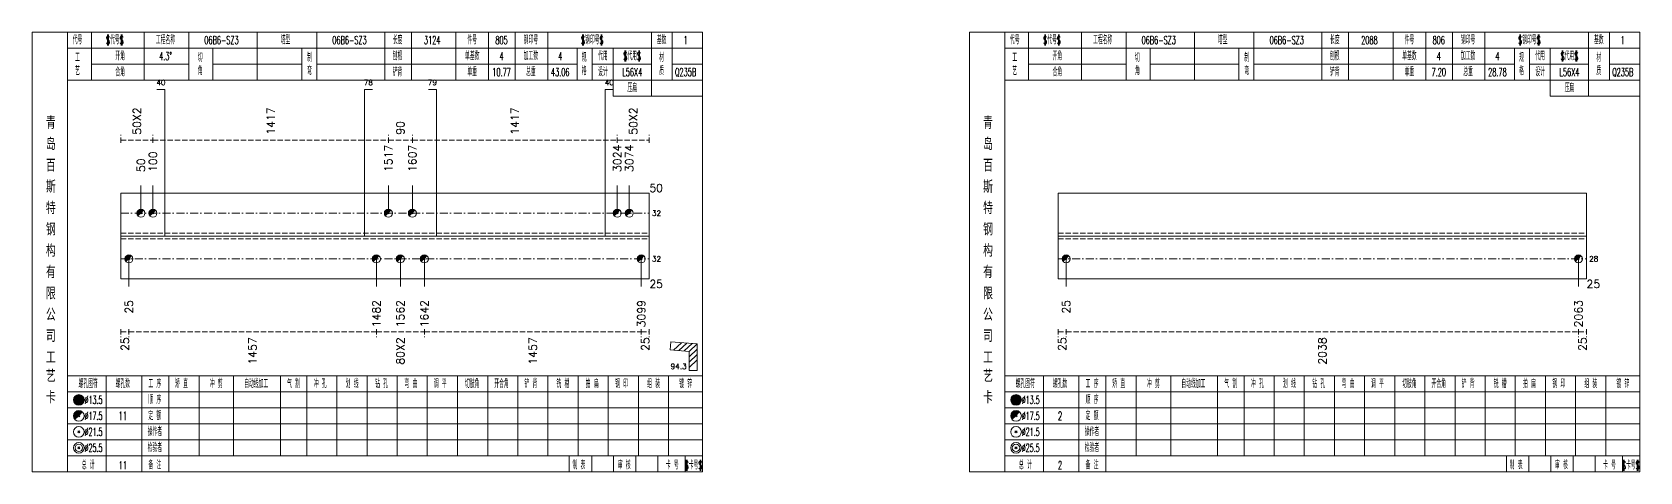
# Model space of a CAD drawing. Extents: x -533 to 8774, y 0 to 7979.
# Drawn here: x 2811 to 3414, y 2285 to 2450 of the extents above; entities that cross this region are included whole.
import ezdxf
from ezdxf.enums import TextEntityAlignment as Align

# ---------------------------------------------------------------- set-up
doc = ezdxf.new("R2010")
doc.units = 0
doc.header["$MEASUREMENT"] = 0
doc.linetypes.add('一点画线', pattern=[5.2, 3, -1, 0.2, -1])
doc.linetypes.add('虚线', pattern=[2.75, 2, -0.75])
doc.layers.get('0').update_dxf_attribs({"linetype": 'CONTINUOUS', "lineweight": 25})
for name, color, linetype, lineweight in [('1', 7, 'CONTINUOUS', 25), ('2', 7, 'CONTINUOUS', 25), ('4', 7, 'CONTINUOUS', 25), ('5', 7, 'CONTINUOUS', 25)]:
    doc.layers.add(name, color=color, linetype=linetype, lineweight=lineweight)
doc.styles.get("Standard").update_dxf_attribs({"font": 'simplex.shx', "width": 0.7, "height": 3, "bigfont": 'gbhzfs.shx'})

# ---------------------------------------------------------------- blocks, each defined once
blk = doc.blocks.new('孔17.5')
at = {"layer": '5', "color": 7, "linetype": 'Continuous', "lineweight": 0}
for p, q in [((-0.2, -0.2), (0.2, 0.2)), ((-0.2, 0.2), (0.2, -0.2))]:
    blk.add_line(p, q, dxfattribs=at)
at = {"layer": '5', "color": 7, "linetype": 'Continuous', "lineweight": 13}
blk.add_circle((0, 0), 1, dxfattribs=at)
for radius in [0.9, 0.8, 0.7, 0.6, 0.5, 0.4, 0.3, 0.2, 0.1]:
    blk.add_arc((0, 0), radius, 45, 225, dxfattribs=at)

msp = doc.modelspace()

# ---------------------------------------------------------------- linework, layer by layer
at = {"color": 8, "linetype": '虚线', "lineweight": 9}
for p, q in [((2844.5, 2408.86), (2844.5, 2411.86)), ((2856.5, 2408.86), (2856.5, 2411.86)), ((2856.5, 2408.86), (2856.5, 2411.86)), ((2944.75, 2408.86), (2944.75, 2411.86)), ((2944.75, 2408.86), (2944.75, 2411.86)), ((2953.75, 2408.86), (2953.75, 2411.86)), ((2953.75, 2408.86), (2953.75, 2411.86)), ((3030.6, 2408.86), (3030.6, 2411.86)), ((3030.6, 2408.86), (3030.6, 2411.86)), ((3042.6, 2408.86), (3042.6, 2411.86)), ((2844.5, 2409.86), (2856.5, 2409.86)), ((2856.5, 2409.86), (2944.75, 2409.86)), ((2944.75, 2409.86), (2953.75, 2409.86)), ((2953.75, 2409.86), (3030.6, 2409.86)), ((3030.6, 2409.86), (3042.6, 2409.86)), ((2844.5, 2338.86), (2844.5, 2335.86)), ((2844.5, 2337.86), (2847.5, 2337.86)), ((2847.5, 2338.86), (2847.5, 2335.86)), ((2847.5, 2338.86), (2847.5, 2335.86)), ((2847.5, 2337.86), (2940.25, 2337.86)), ((2940.25, 2338.86), (2940.25, 2335.86)), ((2940.25, 2338.86), (2940.25, 2335.86)), ((2940.25, 2337.86), (2958.25, 2337.86)), ((2958.25, 2338.86), (2958.25, 2335.86)), ((2958.25, 2338.86), (2958.25, 2335.86)), ((2958.25, 2337.86), (3039.6, 2337.86)), ((3039.6, 2338.86), (3039.6, 2335.86)), ((3039.6, 2338.86), (3039.6, 2335.86)), ((3039.6, 2337.86), (3042.6, 2337.86)), ((3042.6, 2338.86), (3042.6, 2335.86)), ((3195.9, 2338.86), (3195.9, 2335.86)), ((3195.9, 2337.86), (3198.9, 2337.86)), ((3198.9, 2338.86), (3198.9, 2335.86)), ((3198.9, 2338.86), (3198.9, 2335.86)), ((3198.9, 2337.86), (3391, 2337.86)), ((3391, 2338.86), (3391, 2335.86)), ((3391, 2338.86), (3391, 2335.86)), ((3391, 2337.86), (3394, 2337.86)), ((3394, 2338.86), (3394, 2335.86))]:
    msp.add_line(p, q, dxfattribs=at)
at = {"color": 7, "linetype": 'Continuous', "lineweight": 18}
for p, q in [((2844.5, 2389.93), (2844.5, 2357.79)), ((2844.5, 2389.93), (3042.6, 2389.93)), ((3042.6, 2389.93), (3042.6, 2357.79)), ((3195.9, 2389.93), (3195.9, 2357.79)), ((3195.9, 2389.93), (3394, 2389.93)), ((3394, 2389.93), (3394, 2357.79)), ((2844.5, 2373.86), (3042.6, 2373.86)), ((3195.9, 2373.86), (3394, 2373.86))]:
    msp.add_line(p, q, dxfattribs=at)
at = {"color": 7, "linetype": 'Continuous', "lineweight": 13}
for p, q in [((2852, 2382.43), (2852, 2392.86)), ((2856.5, 2382.43), (2856.5, 2392.86)), ((2944.75, 2382.43), (2944.75, 2392.86)), ((2953.75, 2382.43), (2953.75, 2392.86)), ((3030.6, 2382.43), (3030.6, 2392.86)), ((3035.1, 2382.43), (3035.1, 2392.86)), ((2847.5, 2365.29), (2847.5, 2354.86)), ((2940.25, 2365.29), (2940.25, 2354.86)), ((2949.25, 2365.29), (2949.25, 2354.86)), ((2958.25, 2365.29), (2958.25, 2354.86)), ((3039.6, 2365.29), (3039.6, 2354.86)), ((3198.9, 2365.29), (3198.9, 2354.86)), ((3391, 2365.29), (3391, 2354.86))]:
    msp.add_line(p, q, dxfattribs=at)
at = {"color": 3, "linetype": '一点画线', "lineweight": 13}
for p, q in [((2844.5, 2382.43), (3042.6, 2382.43)), ((2844.5, 2365.29), (3042.6, 2365.29)), ((3195.9, 2365.29), (3394, 2365.29))]:
    msp.add_line(p, q, dxfattribs=at)
at = {"color": 1, "linetype": '虚线', "lineweight": 18}
for p, q in [((2844.5, 2374.93), (3042.6, 2374.93)), ((2844.5, 2372.79), (3042.6, 2372.79)), ((3195.9, 2374.93), (3394, 2374.93)), ((3195.9, 2372.79), (3394, 2372.79))]:
    msp.add_line(p, q, dxfattribs=at)
at = {"layer": '1', "color": 7, "linetype": 'Continuous', "lineweight": 18}
for p, q in [((2844.5, 2357.79), (3042.6, 2357.79)), ((3195.9, 2357.79), (3394, 2357.79))]:
    msp.add_line(p, q, dxfattribs=at)
at = {"layer": '2', "color": 7, "linetype": 'Continuous', "lineweight": 13}
for p, q in [((2861, 2428.86), (2858, 2428.86)), ((2861, 2373.86), (2861, 2428.86)), ((2935.75, 2373.86), (2935.75, 2428.86)), ((2935.75, 2428.86), (2938.75, 2428.86)), ((2962.75, 2428.86), (2959.75, 2428.86)), ((2962.75, 2373.86), (2962.75, 2428.86)), ((3026.1, 2373.86), (3026.1, 2428.86)), ((3026.1, 2428.86), (3029.1, 2428.86)), ((3050.63, 2334.11), (3050.4, 2331.12)), ((3060.6, 2333.36), (3050.63, 2334.11)), ((3051.62, 2331.03), (3054.62, 2333.81)), ((3053.61, 2330.88), (3056.61, 2333.66)), ((3055.61, 2330.73), (3058.61, 2333.51)), ((3057.6, 2330.58), (3060.6, 2333.36)), ((3060.6, 2323.36), (3060.6, 2333.36)), ((3050.4, 2331.12), (3057.6, 2330.58)), ((3057.6, 2328.58), (3060.6, 2331.36)), ((3057.6, 2330.58), (3057.6, 2323.36)), ((3057.6, 2326.58), (3060.6, 2329.36)), ((3057.6, 2324.58), (3060.6, 2327.36)), ((3057.6, 2323.36), (3060.6, 2323.36))]:
    msp.add_line(p, q, dxfattribs=at)
at = {"layer": '4', "color": 1, "linetype": 'Continuous', "lineweight": 18}
for p, q in [((2824.5, 2285.36), (2824.5, 2450.36)), ((2833.4, 2432.36), (2833.4, 2450.36)), ((2853.2, 2432.36), (2853.2, 2450.36)), ((2870, 2432.36), (2870, 2450.36)), ((2895.6, 2432.36), (2895.6, 2450.36)), ((2917.9, 2432.36), (2917.9, 2450.36)), ((2943.4, 2432.36), (2943.4, 2450.36)), ((2953.4, 2432.36), (2953.4, 2450.36)), ((2970.1, 2432.36), (2970.1, 2450.36)), ((2982.3, 2432.36), (2982.3, 2450.36)), ((2992.3, 2432.36), (2992.3, 2450.36)), ((3004.5, 2432.36), (3004.5, 2450.36)), ((3043.4, 2426.36), (3043.4, 2450.36)), ((3051.2, 2432.36), (3051.2, 2450.36)), ((3175.9, 2285.36), (3175.9, 2450.36)), ((3184.8, 2432.36), (3184.8, 2450.36)), ((3204.6, 2432.36), (3204.6, 2450.36)), ((3221.4, 2432.36), (3221.4, 2450.36)), ((3247, 2432.36), (3247, 2450.36)), ((3269.3, 2432.36), (3269.3, 2450.36)), ((3294.8, 2432.36), (3294.8, 2450.36)), ((3304.8, 2432.36), (3304.8, 2450.36)), ((3321.5, 2432.36), (3321.5, 2450.36)), ((3333.7, 2432.36), (3333.7, 2450.36)), ((3343.7, 2432.36), (3343.7, 2450.36)), ((3355.9, 2432.36), (3355.9, 2450.36)), ((3394.8, 2426.36), (3394.8, 2450.36)), ((3402.6, 2432.36), (3402.6, 2450.36)), ((2824.5, 2444.36), (3062.6, 2444.36)), ((2879, 2432.36), (2879, 2444.36)), ((2912.3, 2432.36), (2912.3, 2444.36)), ((3015.6, 2432.36), (3015.6, 2444.36)), ((3021.2, 2432.36), (3021.2, 2444.36)), ((3029, 2426.36), (3029, 2444.36)), ((3175.9, 2444.36), (3414, 2444.36)), ((3230.4, 2432.36), (3230.4, 2444.36)), ((3263.7, 2432.36), (3263.7, 2444.36)), ((3367, 2432.36), (3367, 2444.36)), ((3372.6, 2432.36), (3372.6, 2444.36)), ((3380.4, 2426.36), (3380.4, 2444.36)), ((2833.4, 2438.36), (2870, 2438.36)), ((2879, 2438.36), (2912.3, 2438.36)), ((2917.9, 2438.36), (3015.6, 2438.36)), ((3021.2, 2438.36), (3043.4, 2438.36)), ((3051.2, 2438.36), (3062.6, 2438.36)), ((3184.8, 2438.36), (3221.4, 2438.36)), ((3230.4, 2438.36), (3263.7, 2438.36)), ((3269.3, 2438.36), (3367, 2438.36)), ((3372.6, 2438.36), (3394.8, 2438.36)), ((3402.6, 2438.36), (3414, 2438.36)), ((2824.5, 2432.36), (3062.6, 2432.36)), ((3175.9, 2432.36), (3414, 2432.36)), ((3029, 2426.36), (3062.6, 2426.36)), ((3380.4, 2426.36), (3414, 2426.36)), ((2824.5, 2321.36), (3062.6, 2321.36)), ((2839, 2285.36), (2839, 2321.36)), ((2852.3, 2285.36), (2852.3, 2321.36)), ((2862.4, 2285.36), (2862.4, 2321.36)), ((2873.8, 2291.36), (2873.8, 2321.36)), ((2886.7, 2291.36), (2886.7, 2321.36)), ((2904.3, 2291.36), (2904.3, 2321.36)), ((2914.2, 2291.36), (2914.2, 2321.36)), ((2925.5, 2291.36), (2925.5, 2321.36)), ((2936.8, 2291.36), (2936.8, 2321.36)), ((2948.1, 2291.36), (2948.1, 2321.36)), ((2959.3, 2291.36), (2959.3, 2321.36)), ((2970.7, 2291.36), (2970.7, 2321.36)), ((2982, 2291.36), (2982, 2321.36)), ((2993.3, 2291.36), (2993.3, 2321.36)), ((3004.6, 2291.36), (3004.6, 2321.36)), ((3015.9, 2291.36), (3015.9, 2321.36)), ((3027.2, 2291.36), (3027.2, 2321.36)), ((3038.5, 2291.36), (3038.5, 2321.36)), ((3049.8, 2291.36), (3049.8, 2321.36)), ((3175.9, 2321.36), (3414, 2321.36)), ((3190.4, 2285.36), (3190.4, 2321.36)), ((3203.7, 2285.36), (3203.7, 2321.36)), ((3213.8, 2285.36), (3213.8, 2321.36)), ((3225.2, 2291.36), (3225.2, 2321.36)), ((3238.1, 2291.36), (3238.1, 2321.36)), ((3255.7, 2291.36), (3255.7, 2321.36)), ((3265.6, 2291.36), (3265.6, 2321.36)), ((3276.9, 2291.36), (3276.9, 2321.36)), ((3288.2, 2291.36), (3288.2, 2321.36)), ((3299.5, 2291.36), (3299.5, 2321.36)), ((3310.7, 2291.36), (3310.7, 2321.36)), ((3322.1, 2291.36), (3322.1, 2321.36)), ((3333.4, 2291.36), (3333.4, 2321.36)), ((3344.7, 2291.36), (3344.7, 2321.36)), ((3356, 2291.36), (3356, 2321.36)), ((3367.3, 2291.36), (3367.3, 2321.36)), ((3378.6, 2291.36), (3378.6, 2321.36)), ((3389.9, 2291.36), (3389.9, 2321.36)), ((3401.2, 2291.36), (3401.2, 2321.36)), ((2824.5, 2315.36), (3062.6, 2315.36)), ((3175.9, 2315.36), (3414, 2315.36)), ((2824.5, 2309.36), (3062.6, 2309.36)), ((3175.9, 2309.36), (3414, 2309.36)), ((2824.5, 2303.36), (3062.6, 2303.36)), ((3175.9, 2303.36), (3414, 2303.36)), ((2824.5, 2297.36), (3062.6, 2297.36)), ((3175.9, 2297.36), (3414, 2297.36)), ((2824.5, 2291.36), (3062.6, 2291.36)), ((3012.6, 2285.36), (3012.6, 2291.36)), ((3021, 2285.36), (3021, 2291.36)), ((3029.2, 2285.36), (3029.2, 2291.36)), ((3037.6, 2285.36), (3037.6, 2291.36)), ((3045.8, 2285.36), (3045.8, 2291.36)), ((3056.1, 2285.36), (3056.1, 2291.36)), ((3175.9, 2291.36), (3414, 2291.36)), ((3364, 2285.36), (3364, 2291.36)), ((3372.4, 2285.36), (3372.4, 2291.36)), ((3380.6, 2285.36), (3380.6, 2291.36)), ((3389, 2285.36), (3389, 2291.36)), ((3397.2, 2285.36), (3397.2, 2291.36)), ((3407.5, 2285.36), (3407.5, 2291.36))]:
    msp.add_line(p, q, dxfattribs=at)
at = {"layer": '4', "color": 7, "linetype": 'Continuous', "lineweight": 13}
for p, q in [((2828.5, 2312.16), (2828.9, 2312.56)), ((2828.9, 2312.16), (2828.5, 2312.56)), ((3179.9, 2312.16), (3180.3, 2312.56)), ((3180.3, 2312.16), (3179.9, 2312.56)), ((2828.3, 2299.96), (2829.1, 2300.76)), ((2829.1, 2299.96), (2828.3, 2300.76)), ((3179.7, 2299.96), (3180.5, 2300.76)), ((3180.5, 2299.96), (3179.7, 2300.76)), ((2828.3, 2293.96), (2829.1, 2294.76)), ((2829.1, 2293.96), (2828.3, 2294.76)), ((3179.7, 2293.96), (3180.5, 2294.76)), ((3180.5, 2293.96), (3179.7, 2294.76))]:
    msp.add_line(p, q, dxfattribs=at)
at = {"layer": '4', "color": 7, "linetype": 'Continuous', "lineweight": 0}
for p, q in [((2828.3, 2305.96), (2829.1, 2306.76)), ((2828.3, 2306.76), (2829.1, 2305.96)), ((3179.7, 2305.96), (3180.5, 2306.76)), ((3179.7, 2306.76), (3180.5, 2305.96))]:
    msp.add_line(p, q, dxfattribs=at)
at = {"layer": '4', "color": 1, "linetype": 'Continuous', "lineweight": 18}
for points in [[(2811.2, 2450.36), (2811.2, 2285.36), (3062.6, 2285.36), (3062.6, 2450.36)], [(3162.6, 2450.36), (3162.6, 2285.36), (3414, 2285.36), (3414, 2450.36)]]:
    msp.add_lwpolyline(points, close=True, dxfattribs=at)
at = {"layer": '4', "color": 7, "linetype": 'Continuous', "lineweight": 13}
for centre, radius in [((2828.7, 2312.36), 2), ((2828.7, 2312.36), 1.8), ((2828.7, 2312.36), 1.6), ((2828.7, 2312.36), 1.4), ((2828.7, 2312.36), 1.2), ((2828.7, 2312.36), 1), ((2828.7, 2312.36), 0.8), ((2828.7, 2312.36), 0.6), ((2828.7, 2312.36), 0.4), ((2828.7, 2312.36), 0.2), ((3180.1, 2312.36), 2), ((3180.1, 2312.36), 1.8), ((3180.1, 2312.36), 1.6), ((3180.1, 2312.36), 1.4), ((3180.1, 2312.36), 1.2), ((3180.1, 2312.36), 1), ((3180.1, 2312.36), 0.8), ((3180.1, 2312.36), 0.6), ((3180.1, 2312.36), 0.4), ((3180.1, 2312.36), 0.2), ((2828.7, 2306.36), 2), ((3180.1, 2306.36), 2), ((2828.7, 2300.36), 2), ((3180.1, 2300.36), 2), ((2828.7, 2294.36), 2), ((2828.7, 2294.36), 1.4), ((3180.1, 2294.36), 2), ((3180.1, 2294.36), 1.4)]:
    msp.add_circle(centre, radius, dxfattribs=at)
for centre, radius in [((2828.7, 2306.36), 1.8), ((2828.7, 2306.36), 1.6), ((2828.7, 2306.36), 1.4), ((2828.7, 2306.36), 1.2), ((2828.7, 2306.36), 1), ((2828.7, 2306.36), 0.8), ((2828.7, 2306.36), 0.6), ((2828.7, 2306.36), 0.4), ((2828.7, 2306.36), 0.2), ((3180.1, 2306.36), 1.8), ((3180.1, 2306.36), 1.6), ((3180.1, 2306.36), 1.4), ((3180.1, 2306.36), 1.2), ((3180.1, 2306.36), 1), ((3180.1, 2306.36), 0.8), ((3180.1, 2306.36), 0.6), ((3180.1, 2306.36), 0.4), ((3180.1, 2306.36), 0.2)]:
    msp.add_arc(centre, radius, 45, 225, dxfattribs=at)

# ---------------------------------------------------------------- block references
at = {"color": 7, "linetype": 'Continuous', "lineweight": 13, "xscale": 1.5, "yscale": 1.5, "zscale": 1.5}
for p in [(2852, 2382.43), (2856.5, 2382.43), (2944.75, 2382.43), (2953.75, 2382.43), (3030.6, 2382.43), (3035.1, 2382.43)]:
    msp.add_blockref('孔17.5', p, dxfattribs=at)
at = {"layer": '1', "color": 7, "linetype": 'Continuous', "lineweight": 13, "xscale": 1.5, "yscale": 1.5, "zscale": 1.5}
for p in [(2847.5, 2365.29), (2940.25, 2365.29), (2949.25, 2365.29), (2958.25, 2365.29), (3039.6, 2365.29), (3198.9, 2365.29), (3391, 2365.29)]:
    msp.add_blockref('孔17.5', p, dxfattribs=at)

# ---------------------------------------------------------------- texts
at = {"color": 8, "linetype": 'Continuous', "lineweight": 9}
for s, p in [('50X2', (2850.5, 2411.86)), ('1417', (2900.63, 2411.86)), ('1417', (2992.18, 2411.86)), ('50X2', (3036.6, 2411.86)), ('90', (2949.25, 2411.86))]:
    msp.add_text(s, height=3, rotation=90, dxfattribs=at).set_placement(p, align=Align.MIDDLE_LEFT)
at = {"color": 7, "linetype": 'Continuous', "lineweight": 13}
for s, p in [('100', (2856.5, 2397.86)), ('1517', (2944.75, 2397.86)), ('1607', (2953.75, 2397.86)), ('3024', (3030.6, 2397.86)), ('3074', (3035.1, 2397.86)), ('50', (2852, 2397.86))]:
    msp.add_text(s, height=3, rotation=90, dxfattribs=at).set_placement(p, align=Align.MIDDLE_LEFT)
for s, height, p in [('50', 3, (3042.6, 2391.86)), ('32', 2, (3043.6, 2382.43)), ('32', 2, (3043.6, 2365.29)), ('28', 2, (3395, 2365.29))]:
    msp.add_text(s, height=height, dxfattribs=at).set_placement(p, align=Align.MIDDLE_LEFT)
at = {"color": 8, "linetype": 'Continuous', "lineweight": 9}
for s, p in [('25', (2846, 2335.86)), ('1457', (2893.88, 2335.86)), ('80X2', (2949.25, 2335.86)), ('1457', (2998.93, 2335.86)), ('25', (3041.1, 2335.86)), ('25', (3197.4, 2335.86)), ('2038', (3294.95, 2335.86)), ('25', (3392.5, 2335.86))]:
    msp.add_text(s, height=3, rotation=90, dxfattribs=at).set_placement(p, align=Align.MIDDLE_RIGHT)
at = {"layer": '1', "color": 7, "linetype": 'Continuous', "lineweight": 13}
for p in [(3042.6, 2355.86), (3394, 2355.86)]:
    msp.add_text('25', height=3, dxfattribs=at).set_placement(p, align=Align.MIDDLE_LEFT)
for s, p in [('25', (2847.5, 2349.86)), ('1482', (2940.25, 2349.86)), ('1562', (2949.25, 2349.86)), ('1642', (2958.25, 2349.86)), ('3099', (3039.6, 2349.86)), ('25', (3198.9, 2349.86)), ('2063', (3391, 2349.86))]:
    msp.add_text(s, height=3, rotation=90, dxfattribs=at).set_placement(p, align=Align.MIDDLE_RIGHT)
at = {"layer": '2', "color": 7, "linetype": 'Continuous', "lineweight": 13}
for s, p in [('40', (2859.5, 2429.86)), ('78', (2937.25, 2429.86)), ('79', (2961.25, 2429.86)), ('40', (3027.6, 2429.86))]:
    msp.add_text(s, height=2, dxfattribs=at).set_placement(p, align=Align.BOTTOM_CENTER)
msp.add_text('94.3', height=2, dxfattribs=at).set_placement((3056.6, 2323.36), align=Align.BOTTOM_RIGHT)
at = {"layer": '4', "color": 1, "linetype": 'Continuous', "lineweight": 13}
for s, height, width, p in [('代号', 3, 0.6, (2828.2, 2447.36)), ('$代号$', 3, 0.6, (2842.2, 2447.36)), ('工程名称', 3, 0.6, (2861.2, 2447.36)), ('06B6-SZ3', 3, 0.6, (2882.2, 2447.36)), ('塔型', 3, 0.6, (2906.2, 2447.36)), ('06B6-SZ3', 3, 0.6, (2930.2, 2447.36)), ('长度', 3, 0.6, (2948.2, 2447.36)), ('3124', 3, 0.6, (2961.2, 2447.36)), ('件号', 3, 0.6, (2976.2, 2447.36)), ('805', 3, 0.6, (2987.2, 2447.36)), ('钢印号', 3, 0.6, (2998.2, 2447.36)), ('$钢印号$', 3, 0.6, (3021.2, 2447.36)), ('基数', 3, 0.6, (3047.2, 2447.36)), ('1', 3, 0.6, (3056.2, 2447.36)), ('代号', 3, 0.6, (3179.6, 2447.36)), ('$代号$', 3, 0.6, (3193.6, 2447.36)), ('工程名称', 3, 0.6, (3212.6, 2447.36)), ('06B6-SZ3', 3, 0.6, (3233.6, 2447.36)), ('塔型', 3, 0.6, (3257.6, 2447.36)), ('06B6-SZ3', 3, 0.6, (3281.6, 2447.36)), ('长度', 3, 0.6, (3299.6, 2447.36)), ('2088', 3, 0.6, (3312.6, 2447.36)), ('件号', 3, 0.6, (3327.6, 2447.36)), ('806', 3, 0.6, (3338.6, 2447.36)), ('钢印号', 3, 0.6, (3349.6, 2447.36)), ('$钢印号$', 3, 0.6, (3372.6, 2447.36)), ('基数', 3, 0.6, (3398.6, 2447.36)), ('1', 3, 0.6, (3407.6, 2447.36)), ('工', 3, 0.6, (2828.2, 2440.76)), ('开角', 3, 0.6, (2844.2, 2441.36)), ('4.3%%d', 3, 0.6, (2861.2, 2441.36)), ('切', 3, 0.6, (2874.2, 2440.76)), ('制', 3, 0.6, (2915.2, 2440.76)), ('刨根', 3, 0.6, (2948.2, 2441.36)), ('单基数', 3, 0.6, (2976.2, 2441.36)), ('4', 3, 0.6, (2987.2, 2441.36)), ('加工数', 3, 0.6, (2998.2, 2441.36)), ('4', 3, 0.6, (3009.2, 2441.36)), ('规', 3, 0.6, (3018.2, 2440.76)), ('代用', 3, 0.6, (3025.2, 2441.36)), ('$代用$', 3, 0.6, (3036.2, 2441.36)), ('材', 3, 0.6, (3047.2, 2440.76)), ('工', 3, 0.6, (3179.6, 2440.76)), ('开角', 3, 0.6, (3195.6, 2441.36)), ('切', 3, 0.6, (3225.6, 2440.76)), ('制', 3, 0.6, (3266.6, 2440.76)), ('刨根', 3, 0.6, (3299.6, 2441.36)), ('单基数', 3, 0.6, (3327.6, 2441.36)), ('4', 3, 0.6, (3338.6, 2441.36)), ('加工数', 3, 0.6, (3349.6, 2441.36)), ('4', 3, 0.6, (3360.6, 2441.36)), ('规', 3, 0.6, (3369.6, 2440.76)), ('代用', 3, 0.6, (3376.6, 2441.36)), ('$代用$', 3, 0.6, (3387.6, 2441.36)), ('材', 3, 0.6, (3398.6, 2440.76)), ('艺', 3, 0.6, (2828.2, 2435.76)), ('合角', 3, 0.6, (2844.2, 2435.36)), ('角', 3, 0.6, (2874.2, 2435.76)), ('弯', 3, 0.6, (2915.2, 2435.76)), ('铲背', 3, 0.6, (2948.2, 2435.36)), ('单重', 3, 0.6, (2976.2, 2435.36)), ('10.77', 3, 0.6, (2987.2, 2435.36)), ('总重', 3, 0.6, (2998.2, 2435.36)), ('43.06', 3, 0.6, (3009.2, 2435.36)), ('格', 3, 0.6, (3018.2, 2435.76)), ('设计', 3, 0.6, (3025.2, 2435.36)), ('L56X4', 3, 0.6, (3036.2, 2435.36)), ('质', 3, 0.6, (3047.2, 2435.76)), ('Q235B', 3, 0.6, (3056.2, 2435.36)), ('艺', 3, 0.6, (3179.6, 2435.76)), ('合角', 3, 0.6, (3195.6, 2435.36)), ('角', 3, 0.6, (3225.6, 2435.76)), ('弯', 3, 0.6, (3266.6, 2435.76)), ('铲背', 3, 0.6, (3299.6, 2435.36)), ('单重', 3, 0.6, (3327.6, 2435.36)), ('7.20', 3, 0.6, (3338.6, 2435.36)), ('总重', 3, 0.6, (3349.6, 2435.36)), ('28.78', 3, 0.6, (3360.6, 2435.36)), ('格', 3, 0.6, (3369.6, 2435.76)), ('设计', 3, 0.6, (3376.6, 2435.36)), ('L56X4', 3, 0.6, (3387.6, 2435.36)), ('质', 3, 0.6, (3398.6, 2435.76)), ('Q235B', 3, 0.6, (3407.6, 2435.36)), ('压扁', 3, 0.6, (3036.2, 2429.36)), ('压扁', 3, 0.6, (3387.6, 2429.36)), ('青', 4.6, 0.8, (2818.2, 2416.36)), ('青', 4.6, 0.8, (3169.6, 2416.36)), ('岛', 4.6, 0.8, (2818.2, 2408.36)), ('岛', 4.6, 0.8, (3169.6, 2408.36)), ('百', 4.6, 0.8, (2818.2, 2400.36)), ('百', 4.6, 0.8, (3169.6, 2400.36)), ('斯', 4.6, 0.8, (2818.2, 2392.36)), ('斯', 4.6, 0.8, (3169.6, 2392.36)), ('特', 4.6, 0.8, (2818.2, 2384.36)), ('特', 4.6, 0.8, (3169.6, 2384.36)), ('钢', 4.6, 0.8, (2818.2, 2376.36)), ('钢', 4.6, 0.8, (3169.6, 2376.36)), ('构', 4.6, 0.8, (2818.2, 2368.36)), ('构', 4.6, 0.8, (3169.6, 2368.36)), ('有', 4.6, 0.8, (2818.2, 2360.36)), ('有', 4.6, 0.8, (3169.6, 2360.36)), ('限', 4.6, 0.8, (2818.2, 2352.36)), ('限', 4.6, 0.8, (3169.6, 2352.36)), ('公', 4.6, 0.8, (2818.2, 2344.36)), ('公', 4.6, 0.8, (3169.6, 2344.36)), ('司', 4.6, 0.8, (2818.2, 2336.36)), ('司', 4.6, 0.8, (3169.6, 2336.36)), ('工', 4.6, 0.8, (2818.2, 2328.36)), ('工', 4.6, 0.8, (3169.6, 2328.36)), ('艺', 4.6, 0.8, (2818.2, 2321.36)), ('艺', 4.6, 0.8, (3169.6, 2321.36)), ('卡', 4.6, 0.8, (2818.2, 2313.36)), ('螺孔图符', 3, 0.6, (2832.2, 2318.36)), ('螺孔数', 3, 0.6, (2845.2, 2318.36)), ('工 序', 3, 0.6, (2857.2, 2318.36)), ('矫 直', 3, 0.6, (2867.2, 2318.36)), ('冲 剪', 3, 0.6, (2880.2, 2318.36)), ('自动线加工', 3, 0.6, (2895.2, 2318.36)), ('气 割', 3, 0.6, (2909.2, 2318.36)), ('冲 孔', 3, 0.6, (2919.2, 2318.36)), ('划 线', 3, 0.6, (2931.2, 2318.36)), ('钻 孔', 3, 0.6, (2942.2, 2318.36)), ('弯 曲', 3, 0.6, (2953.2, 2318.36)), ('调 平', 3, 0.6, (2964.2, 2318.36)), ('切肢角', 3, 0.6, (2976.2, 2318.36)), ('开合角', 3, 0.6, (2987.2, 2318.36)), ('铲 背', 3, 0.6, (2998.2, 2318.36)), ('铣 槽', 3, 0.6, (3010.2, 2318.36)), ('拍 扁', 3, 0.6, (3021.2, 2318.36)), ('钢 印', 3, 0.6, (3032.2, 2318.36)), ('组 装', 3, 0.6, (3044.2, 2318.36)), ('镀 锌', 3, 0.6, (3056.2, 2318.36)), ('卡', 4.6, 0.8, (3169.6, 2313.36)), ('螺孔图符', 3, 0.6, (3183.6, 2318.36)), ('螺孔数', 3, 0.6, (3196.6, 2318.36)), ('工 序', 3, 0.6, (3208.6, 2318.36)), ('矫 直', 3, 0.6, (3218.6, 2318.36)), ('冲 剪', 3, 0.6, (3231.6, 2318.36)), ('自动线加工', 3, 0.6, (3246.6, 2318.36)), ('气 割', 3, 0.6, (3260.6, 2318.36)), ('冲 孔', 3, 0.6, (3270.6, 2318.36)), ('划 线', 3, 0.6, (3282.6, 2318.36)), ('钻 孔', 3, 0.6, (3293.6, 2318.36)), ('弯 曲', 3, 0.6, (3304.6, 2318.36)), ('调 平', 3, 0.6, (3315.6, 2318.36)), ('切肢角', 3, 0.6, (3327.6, 2318.36)), ('开合角', 3, 0.6, (3338.6, 2318.36)), ('铲 背', 3, 0.6, (3349.6, 2318.36)), ('铣 槽', 3, 0.6, (3361.6, 2318.36)), ('拍 扁', 3, 0.6, (3372.6, 2318.36)), ('钢 印', 3, 0.6, (3383.6, 2318.36)), ('组 装', 3, 0.6, (3395.6, 2318.36)), ('镀 锌', 3, 0.6, (3407.6, 2318.36)), ('%%C13.5', 3, 0.5, (2834.2, 2312.36)), ('顺 序', 3, 0.6, (2857.2, 2312.36)), ('%%C13.5', 3, 0.5, (3185.6, 2312.36)), ('顺 序', 3, 0.6, (3208.6, 2312.36)), ('%%C17.5', 3, 0.5, (2834.2, 2306.36)), ('11', 3.2, 0.6, (2845.2, 2306.36)), ('定 额', 3, 0.6, (2857.2, 2306.36)), ('%%C17.5', 3, 0.5, (3185.6, 2306.36)), ('2', 3.2, 0.6, (3196.6, 2306.36)), ('定 额', 3, 0.6, (3208.6, 2306.36)), ('%%C21.5', 3, 0.5, (2834.2, 2300.36)), ('操作者', 3, 0.6, (2857.2, 2300.36)), ('%%C21.5', 3, 0.5, (3185.6, 2300.36)), ('操作者', 3, 0.6, (3208.6, 2300.36)), ('%%C25.5', 3, 0.5, (2834.2, 2294.36)), ('检验者', 3, 0.6, (2857.2, 2294.36)), ('%%C25.5', 3, 0.5, (3185.6, 2294.36)), ('检验者', 3, 0.6, (3208.6, 2294.36)), ('总 计', 3, 0.6, (2832.2, 2287.86)), ('11', 3, 0.6, (2845.2, 2287.86)), ('备 注', 3, 0.6, (2857.2, 2287.86)), ('制 表', 3, 0.6, (3016.2, 2287.86)), ('审 核', 3, 0.6, (3033.2, 2287.86)), ('卡 号', 3, 0.6, (3051.2, 2287.86)), ('$卡号$', 3, 0.6, (3059.2, 2287.86)), ('总 计', 3, 0.6, (3183.6, 2287.86)), ('2', 3, 0.6, (3196.6, 2287.86)), ('备 注', 3, 0.6, (3208.6, 2287.86)), ('制 表', 3, 0.6, (3367.6, 2287.86)), ('审 核', 3, 0.6, (3384.6, 2287.86)), ('卡 号', 3, 0.6, (3402.6, 2287.86)), ('$卡号$', 3, 0.6, (3410.6, 2287.86))]:
    msp.add_text(s, height=height, dxfattribs=dict(at, width=width)).set_placement(p, align=Align.MIDDLE_CENTER)

doc.saveas('drawing.dxf')
